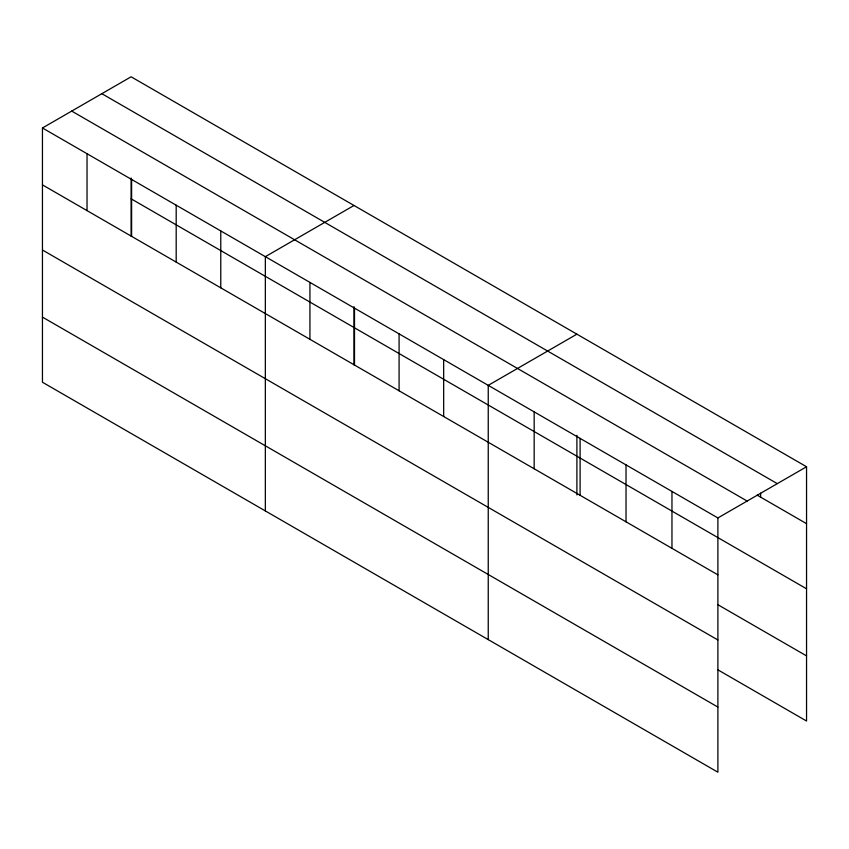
<?xml version="1.0" encoding="UTF-8"?>
<svg xmlns="http://www.w3.org/2000/svg" width="849" height="849" viewBox="0 0 849 849"><rect width="100%" height="100%" fill="white"/><g stroke="black" fill="none" stroke-linecap="round" stroke-linejoin="round"><path stroke-width="1.27" d="M42.45 127.976L717.893 517.943L717.893 772.208L42.45 382.241L42.45 127.976L131.107 76.792L806.55 466.759L806.55 721.024L718.137 669.978M354.001 205.479L265.344 256.663L265.344 510.928M576.896 334.166L488.239 385.35L488.239 639.626M717.893 517.943L806.55 466.759M101.848 93.687L777.291 483.643M757.17 495.147L806.55 523.663M71.709 111.081L747.152 501.048M131.107 198.825L806.55 588.792M42.45 184.88L717.893 574.847M718.137 604.849L806.55 655.895M42.45 250.009L717.893 639.976M42.45 317.112L717.893 707.079M760.619 493.173L760.619 497.143M671.962 491.422L671.962 548.327M626.031 464.902L626.031 521.806M580.1 438.392L580.1 495.285M576.896 435.357L576.896 494.914M534.17 411.871L534.17 468.775M443.666 359.615L443.666 416.519M399.083 333.88L399.083 390.784M354.5 308.145L354.5 365.038M354.001 306.669L354.001 364.932M309.927 282.399L309.927 339.303M220.772 230.928L220.772 287.832M176.189 205.193L176.189 262.097M131.606 179.447L131.606 236.351M131.107 177.982L131.107 236.245M87.033 153.711L87.033 210.616"/></g></svg>
